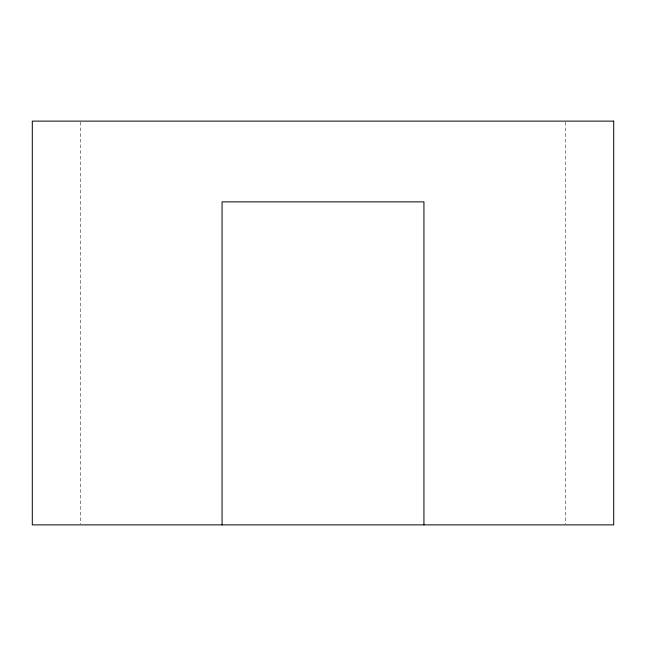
<?xml version="1.0" encoding="UTF-8"?>
<svg xmlns="http://www.w3.org/2000/svg" width="646" height="646" viewBox="0 0 646 646"><rect width="100%" height="100%" fill="white"/><g stroke="black" fill="none" stroke-linecap="round" stroke-linejoin="round"><path stroke-width="0.48" stroke-dasharray="3.23 2.42" d="M565.25 122.134L565.25 523.866M80.75 122.134L80.75 523.866"/><path stroke-width="0.97" d="M423.938 524.875L423.938 201.875L222.062 201.875L222.062 524.875M613.7 121.125L32.3 121.125L32.3 524.875L613.7 524.875L613.7 121.125"/></g></svg>
